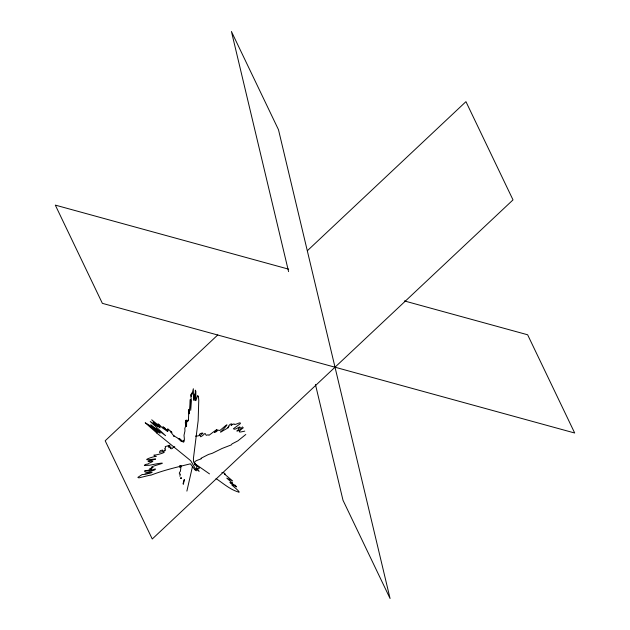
<?xml version="1.0" encoding="UTF-8"?>
<svg xmlns="http://www.w3.org/2000/svg" width="630" height="630" viewBox="0 0 630 630"><rect width="100%" height="100%" fill="white"/><g stroke="black" fill="none" stroke-linecap="round" stroke-linejoin="round"><path stroke-width="0.94" d="M183.417 484.273L184.306 479.501L182.999 483.895M181.149 465.696L180.393 471.287L179.408 472.634L179.385 474.122L180.432 474.083L179.834 476.241M181.054 478.524C181.479 475.721 180.818 479.619 180.881 477.957L180.676 478.264M180.369 465.546L179.975 467.444L179.7 465.657M186.882 491.109L192.465 466.562M242.534 426.896L239.802 429.77L236.856 431.062L238.101 430.172L238.486 428.589L240.054 427.841L240.345 427.392L239.565 426.951C237.904 427.565 234.746 430.251 233.399 428.778L240.258 423.714L240.439 423.069L239.676 422.84C238.526 423.069 233.565 425.675 234.061 423.825L230.966 425.289L232.116 424.439L231.871 423.856L230.241 424.187L228.359 426.376L229.052 426.463L227.761 427.51L228.399 427.636L220.61 432.133C233.147 418.887 223.989 427.038 219.917 430.471C217.082 429.227 217.413 432.125 214.389 432.345C222.862 424.329 209.058 435.456 208.9 435.314L208.144 434.794L206.254 435.346L205.073 433.424C203.12 434.747 203.742 435.141 200.694 436.787L200.112 435.826L201.324 434.314C205.711 432.456 200.19 432.739 199.308 434.495C201.072 435.818 196.08 436.18 195.465 436.125M217.791 334.924L105.186 440.772L152.255 539.004L513.009 199.891L465.948 101.658L307.44 250.653M245.787 434.487L237.88 440.866L232.021 443.898L231.391 444.859L222.059 448.473L212.263 453.309L208.475 454.466L201.009 458.286C204.151 458.656 194.119 460.317 194.505 462.459L196.001 465.105L199.623 468.035L195.072 469.988L190.417 463.822C176.802 467.169 163.477 470.271 150.846 475.217A3.961 0.976 -23.1 0 1 150.586 475.028L138.899 477.871L137.852 477.383L142.183 474.5L145.113 474.406L151.043 472.886L152.113 472.279L144.979 473.146L154.87 469.862L155.311 468.885C153.499 470.161 137.655 472.248 147.774 470.397C158.012 467.232 143.687 470.193 153.098 467.657L152.783 467.444C145.688 467.31 172.998 461.341 157.5 463.68L149.436 465.255L144.333 465.468C145.333 463.491 148.026 464.909 149.113 463.144C156.579 460.168 151.05 461.577 147.995 461.239C155.429 458.987 159.839 458.435 149.893 459.546C140.608 460.853 154.122 456.104 156.224 456.435L154.586 455.947L153.885 455.073C155.768 455.514 169.69 451.505 162.005 451.757L159.374 452.427L160.225 450.702L162.54 450.041A6.001 1.48 -23.1 0 0 163.493 450.907L165.218 450.67L164.588 450.379C167.178 448.521 162.989 449.521 165.501 447.883L165.241 446.583L169.982 445.205L168.178 446.536L169.785 446.253L168.753 447.678L170.494 446.977C172.636 447.284 169.068 447.867 170.769 448.662L171.124 448.765C173.281 448.899 172.045 447.048 174.738 446.725M243.377 427.707C235.762 433.306 239.794 432.243 244.771 431.117M182.921 441.937L183.637 440.189L183.842 441.465L182.424 441.575M288.619 269.16L55.306 205.112L102.367 303.345L574.694 433.007L527.633 334.774L404.334 300.927M216.059 478.579C223.823 483.777 230.32 489.833 239.172 492.227C238.589 489.51 224.745 480.753 236.596 486.864L235.148 485.171L232.47 484.312L229.942 482.485L230.989 483.052L231.241 482.47L232.816 483.399L226.768 478.138L232.651 480.981L224.422 473.981M224.375 473.917L225.382 474.484C224.311 472.043 222.091 472.902 221.91 472.382M150.853 424.974L156.838 429.936L155.271 428.124L165.619 435.684L150.239 421.517L157.713 426.605L153.232 422.258L160.075 427.841L151.712 419.808L160.225 426.675L157.996 423.943L158.831 424.36L162.446 427.92L167.359 431.306L162.847 426.786L165.438 428.479A6.001 0.685 37.6 0 0 166.328 429.825L167.832 431.188L167.265 430.471L168.178 430.715L167.037 429.455L167.927 429.825L167.627 428.841L168.446 429.384L171.951 432.393L170.226 431.322L174.171 436.377L173.722 435.747L177.361 437.905L181.495 441.449L179.085 438.346L179.479 438.551L183.747 442.166M156.539 432.881L189.559 459.75L190.811 460.877L195.268 468.531L199.167 471.374L197.095 468.444M209.499 473.886L194.528 463.459L194.953 464.948M195.111 469.271L196.253 470.854L196.899 466.05L194.859 464.271L193.528 461.751L193.41 458.538L198.159 420.635L198.765 400.223L198.403 396.601L198.072 395.908L197.757 396.522L197.592 395.742L195.867 400.656L195.835 391.238L195.331 390.19L195.221 400.026L195.024 400.578L194.536 393.963L193.512 400.27L193.331 388.741L192 394.278L191.748 392.994L191.362 396.427L191.134 394.159L190.772 395.419L191.418 400.68L190.709 410.343L190.291 399.467C189.811 405.184 189.74 408.996 188.992 413.831L188.874 409.39L188.417 420.383L188.023 420.131L187.669 421.801L186.669 420.013L186.551 426.478L186.055 425.581L185.881 420.249L185.33 422.596L185.7 426.101L184.818 428.369L184.96 430.944L184.007 435.267L184.425 439.409L183.842 441.465M150.861 424.998L160.122 433.109L151.239 426.534L157.492 432.282L156.579 431.692L148.853 424.88L145.191 422.769L156.295 432.534A3.961 0.449 37.6 0 0 156.539 432.881M288.579 271.625L231.43 31.5L278.491 129.733L390.065 598.5L343.003 500.267L315.449 384.513"/></g></svg>
